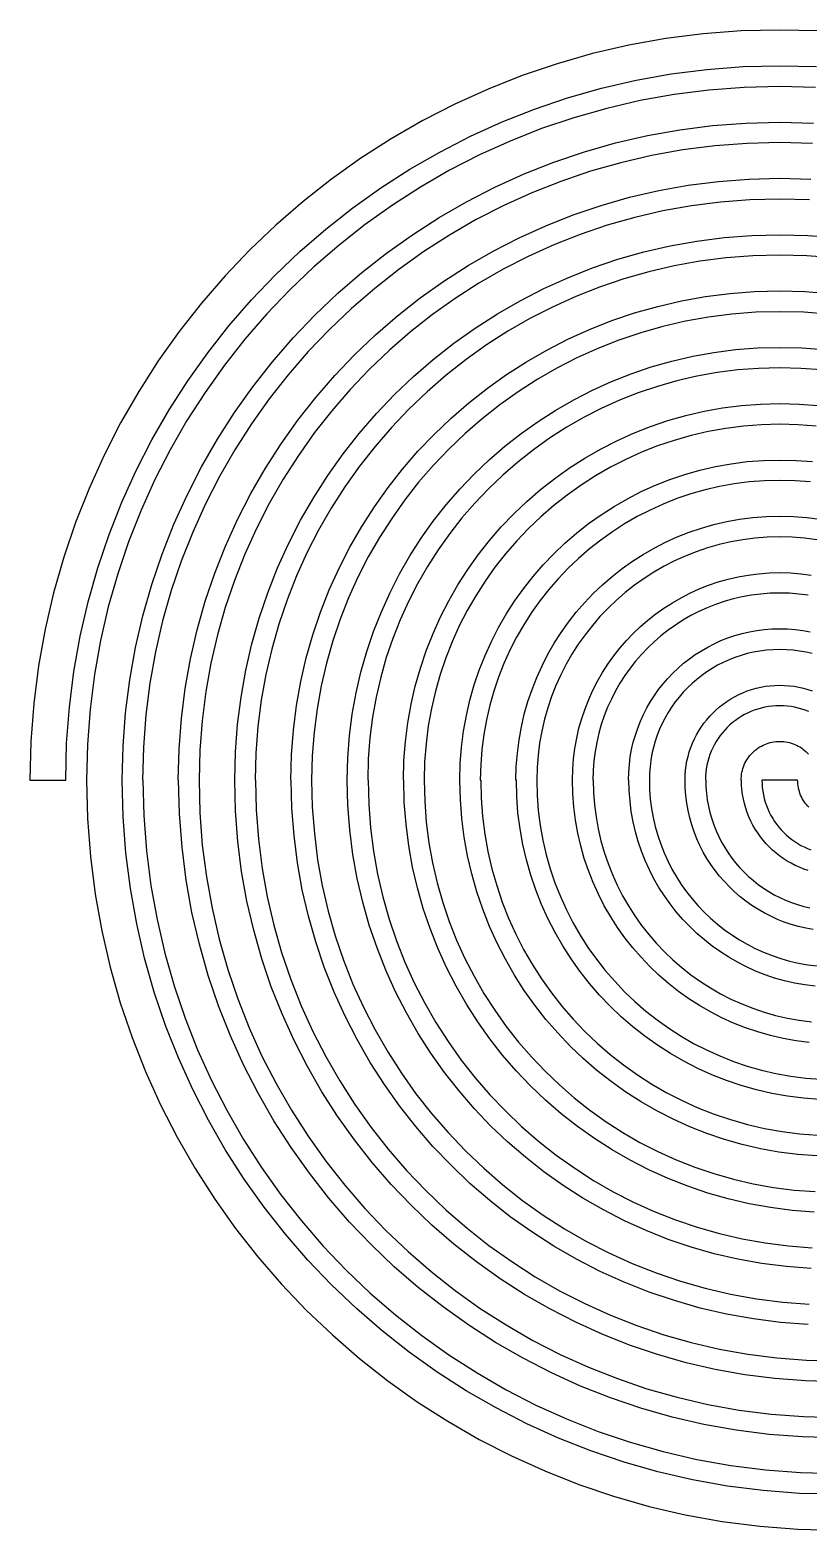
# Model space of a CAD drawing. Extents: x 66.5 to 151.5, y -172.7 to -90.7.
# Drawn here: x 66.5 to 109, y -172.7 to -90.7 of the extents above; entities that cross this region are included whole.
import ezdxf

# ---------------------------------------------------------------- set-up
doc = ezdxf.new("R2010")
doc.units = 0
doc.layers.add('LAYER_1', color=7, linetype='CONTINUOUS')

# ---------------------------------------------------------------- blocks, each defined once
blk = doc.blocks.new('BLOCK_2')
at = {"layer": 'LAYER_1'}
for points in [[(70.212, -120.112), (70.827, -118.299), (71.526, -116.528), (72.309, -114.8), (73.172, -113.118), (74.113, -111.483), (75.129, -109.9), (76.218, -108.37), (77.377, -106.895), (78.605, -105.478), (79.898, -104.122), (81.254, -102.829), (82.67, -101.601), (84.145, -100.442), (85.676, -99.353), (87.259, -98.337), (88.894, -97.396), (90.576, -96.533), (92.304, -95.75), (94.075, -95.051), (95.888, -94.436), (97.738, -93.91), (99.625, -93.473), (101.545, -93.129), (103.496, -92.881), (105.475, -92.73), (107.48, -92.679), (109.485, -92.73)], [(110.566, -167.643), (108.719, -167.596), (106.896, -167.457), (105.1, -167.228), (103.332, -166.912), (101.595, -166.509), (99.89, -166.024), (98.221, -165.459), (96.59, -164.814), (94.998, -164.093), (93.449, -163.299), (91.944, -162.433), (90.486, -161.497), (89.076, -160.494), (87.718, -159.426), (86.414, -158.295), (85.165, -157.105), (83.974, -155.856), (82.844, -154.551), (81.776, -153.193), (80.773, -151.784), (79.837, -150.325), (78.971, -148.82), (78.176, -147.271), (77.455, -145.679), (76.811, -144.048), (76.245, -142.379), (75.76, -140.675), (75.358, -138.938), (75.041, -137.17), (74.813, -135.373), (74.674, -133.551), (74.627, -131.704), (74.626, -131.704), (74.625, -131.704), (74.625, -131.704), (74.624, -131.704), (74.624, -131.704), (74.623, -131.704), (74.623, -131.704), (74.622, -131.704), (74.621, -131.704), (74.621, -131.704), (74.62, -131.704), (74.619, -131.704), (74.619, -131.704), (74.618, -131.704), (74.617, -131.704), (74.617, -131.704), (74.616, -131.704), (74.616, -131.704), (74.615, -131.704), (74.614, -131.704), (74.614, -131.704), (74.613, -131.704), (74.613, -131.704), (74.612, -131.704), (74.611, -131.704), (74.611, -131.704), (74.61, -131.704), (74.609, -131.704), (74.609, -131.704), (74.608, -131.704), (74.608, -131.704), (74.607, -131.704), (74.65, -130.015), (74.777, -128.348), (74.987, -126.704), (75.276, -125.087), (75.644, -123.498), (76.087, -121.939), (76.605, -120.413), (77.194, -118.921), (77.854, -117.465), (78.58, -116.048), (79.373, -114.671), (80.229, -113.337), (81.146, -112.048), (82.123, -110.806), (83.157, -109.613), (84.246, -108.47), (85.388, -107.381), (86.582, -106.347), (87.824, -105.37), (89.113, -104.453), (90.447, -103.597), (91.823, -102.804), (93.241, -102.078), (94.696, -101.419), (96.189, -100.829), (97.715, -100.312), (99.274, -99.868), (100.863, -99.5), (102.48, -99.211), (104.124, -99.001), (105.791, -98.874), (107.48, -98.831), (109.169, -98.874)], [(109.035, -161.452), (107.525, -161.337), (106.036, -161.147), (104.57, -160.884), (103.13, -160.551), (101.718, -160.149), (100.335, -159.68), (98.982, -159.146), (97.664, -158.549), (96.379, -157.89), (95.132, -157.172), (93.923, -156.396), (92.755, -155.565), (91.629, -154.68), (90.548, -153.743), (89.513, -152.756), (88.526, -151.721), (87.589, -150.64), (86.704, -149.514), (85.873, -148.346), (85.097, -147.138), (84.379, -145.89), (83.721, -144.606), (83.123, -143.287), (82.589, -141.935), (82.12, -140.552), (81.718, -139.139), (81.385, -137.699), (81.123, -136.234), (80.933, -134.745), (80.818, -133.234), (80.779, -131.704), (80.778, -131.704), (80.778, -131.704), (80.777, -131.704), (80.777, -131.704), (80.776, -131.704), (80.775, -131.704), (80.775, -131.704), (80.774, -131.704), (80.773, -131.704), (80.773, -131.704), (80.772, -131.704), (80.772, -131.704), (80.771, -131.704), (80.77, -131.704), (80.77, -131.704), (80.769, -131.704), (80.769, -131.704), (80.768, -131.704), (80.768, -131.704), (80.767, -131.704), (80.766, -131.704), (80.766, -131.704), (80.765, -131.704), (80.764, -131.704), (80.764, -131.704), (80.763, -131.704), (80.763, -131.704), (80.762, -131.704), (80.761, -131.704), (80.761, -131.704), (80.76, -131.704), (80.759, -131.704), (80.794, -130.331), (80.898, -128.976), (81.068, -127.64), (81.303, -126.326), (81.602, -125.034), (81.963, -123.767), (82.383, -122.526), (82.863, -121.313), (83.398, -120.13), (83.989, -118.978), (84.633, -117.859), (85.329, -116.775), (86.075, -115.727), (86.869, -114.717), (87.709, -113.747), (88.594, -112.819), (89.523, -111.933), (90.493, -111.093), (91.503, -110.299), (92.55, -109.553), (93.635, -108.857), (94.754, -108.213), (95.906, -107.623), (97.089, -107.087), (98.302, -106.608), (99.543, -106.187), (100.81, -105.826), (102.102, -105.527), (103.416, -105.292), (104.752, -105.122), (106.107, -105.018), (107.48, -104.983), (108.853, -105.018), (110.208, -105.122)], [(109.351, -155.308), (108.153, -155.216), (106.971, -155.066), (105.809, -154.857), (104.666, -154.593), (103.545, -154.274), (102.448, -153.902), (101.375, -153.478), (100.328, -153.004), (99.309, -152.482), (98.32, -151.912), (97.361, -151.297), (96.434, -150.637), (95.541, -149.935), (94.683, -149.191), (93.862, -148.408), (93.078, -147.587), (92.335, -146.729), (91.633, -145.836), (90.973, -144.909), (90.358, -143.95), (89.788, -142.96), (89.265, -141.941), (88.792, -140.895), (88.368, -139.822), (87.996, -138.724), (87.677, -137.604), (87.412, -136.461), (87.204, -135.298), (87.054, -134.117), (86.962, -132.918), (86.931, -131.704), (86.931, -131.704), (86.93, -131.704), (86.929, -131.704), (86.929, -131.704), (86.928, -131.704), (86.928, -131.704), (86.927, -131.704), (86.926, -131.704), (86.926, -131.704), (86.925, -131.704), (86.925, -131.704), (86.924, -131.704), (86.923, -131.704), (86.923, -131.704), (86.922, -131.704), (86.922, -131.704), (86.921, -131.704), (86.92, -131.704), (86.92, -131.704), (86.919, -131.704), (86.918, -131.704), (86.918, -131.704), (86.917, -131.704), (86.917, -131.704), (86.916, -131.704), (86.916, -131.704), (86.915, -131.704), (86.914, -131.704), (86.914, -131.704), (86.913, -131.704), (86.912, -131.704), (86.912, -131.704), (86.939, -130.647), (87.018, -129.604), (87.149, -128.576), (87.33, -127.564), (87.56, -126.57), (87.838, -125.594), (88.162, -124.639), (88.531, -123.706), (88.943, -122.795), (89.398, -121.908), (89.894, -121.047), (90.429, -120.212), (91.003, -119.405), (91.614, -118.628), (92.261, -117.881), (92.943, -117.167), (93.658, -116.485), (94.404, -115.838), (95.181, -115.227), (95.988, -114.653), (96.823, -114.118), (97.684, -113.622), (98.57, -113.167), (99.482, -112.755), (100.415, -112.386), (101.37, -112.062), (102.346, -111.784), (103.34, -111.554), (104.352, -111.373), (105.38, -111.242), (106.423, -111.163), (107.48, -111.136), (108.536, -111.163), (109.58, -111.242)], [(109.667, -149.163), (108.781, -149.095), (107.907, -148.984), (107.047, -148.83), (106.202, -148.634), (105.373, -148.398), (104.561, -148.123), (103.767, -147.81), (102.993, -147.459), (102.239, -147.073), (101.507, -146.651), (100.798, -146.196), (100.112, -145.708), (99.452, -145.189), (98.817, -144.639), (98.21, -144.06), (97.63, -143.452), (97.081, -142.818), (96.561, -142.157), (96.073, -141.471), (95.618, -140.762), (95.197, -140.03), (94.81, -139.276), (94.46, -138.502), (94.146, -137.709), (93.871, -136.897), (93.635, -136.068), (93.439, -135.223), (93.285, -134.363), (93.174, -133.489), (93.106, -132.602), (93.084, -131.704), (93.083, -131.704), (93.082, -131.704), (93.082, -131.704), (93.081, -131.704), (93.08, -131.704), (93.08, -131.704), (93.079, -131.704), (93.079, -131.704), (93.078, -131.704), (93.077, -131.704), (93.077, -131.704), (93.076, -131.704), (93.076, -131.704), (93.075, -131.704), (93.074, -131.704), (93.074, -131.704), (93.073, -131.704), (93.073, -131.704), (93.072, -131.704), (93.071, -131.704), (93.071, -131.704), (93.07, -131.704), (93.07, -131.704), (93.069, -131.704), (93.068, -131.704), (93.068, -131.704), (93.067, -131.704), (93.067, -131.704), (93.066, -131.704), (93.065, -131.704), (93.065, -131.704), (93.064, -131.704), (93.083, -130.963), (93.139, -130.232), (93.231, -129.511), (93.357, -128.802), (93.519, -128.105), (93.713, -127.422), (93.94, -126.752), (94.199, -126.098), (94.488, -125.459), (94.807, -124.838), (95.154, -124.234), (95.529, -123.649), (95.932, -123.084), (96.36, -122.539), (96.813, -122.016), (97.291, -121.515), (97.792, -121.037), (98.315, -120.584), (98.86, -120.156), (99.426, -119.753), (100.01, -119.378), (100.614, -119.031), (101.236, -118.712), (101.874, -118.423), (102.528, -118.164), (103.198, -117.937), (103.881, -117.743), (104.578, -117.582), (105.287, -117.455), (106.008, -117.363), (106.739, -117.307), (107.48, -117.288), (108.221, -117.307), (108.952, -117.363), (109.672, -117.455)], [(109.409, -142.975), (108.842, -142.903), (108.285, -142.803), (107.738, -142.676), (107.2, -142.523), (106.674, -142.345), (106.16, -142.142), (105.658, -141.915), (105.17, -141.664), (104.695, -141.391), (104.236, -141.096), (103.791, -140.78), (103.363, -140.443), (102.952, -140.087), (102.558, -139.711), (102.183, -139.318), (101.826, -138.907), (101.49, -138.478), (101.174, -138.034), (100.879, -137.574), (100.605, -137.1), (100.355, -136.611), (100.128, -136.11), (99.925, -135.595), (99.746, -135.069), (99.593, -134.532), (99.467, -133.984), (99.367, -133.427), (99.295, -132.861), (99.251, -132.286), (99.236, -131.704), (99.235, -131.704), (99.235, -131.704), (99.234, -131.704), (99.234, -131.704), (99.233, -131.704), (99.232, -131.704), (99.232, -131.704), (99.231, -131.704), (99.231, -131.704), (99.23, -131.704), (99.229, -131.704), (99.229, -131.704), (99.228, -131.704), (99.227, -131.704), (99.227, -131.704), (99.226, -131.704), (99.226, -131.704), (99.225, -131.704), (99.224, -131.704), (99.224, -131.704), (99.223, -131.704), (99.222, -131.704), (99.222, -131.704), (99.221, -131.704), (99.221, -131.704), (99.22, -131.704), (99.22, -131.704), (99.219, -131.704), (99.218, -131.704), (99.218, -131.704), (99.217, -131.704), (99.216, -131.704), (99.227, -131.279), (99.259, -130.86), (99.312, -130.447), (99.385, -130.041), (99.477, -129.641), (99.588, -129.249), (99.719, -128.866), (99.867, -128.491), (100.033, -128.125), (100.215, -127.768), (100.414, -127.422), (100.63, -127.087), (100.86, -126.763), (101.106, -126.451), (101.365, -126.151), (101.639, -125.864), (101.926, -125.59), (102.227, -125.33), (102.539, -125.084), (102.863, -124.854), (103.198, -124.639), (103.544, -124.439), (103.9, -124.257), (104.266, -124.091), (104.642, -123.943), (105.025, -123.813), (105.417, -123.701), (105.817, -123.609), (106.223, -123.536), (106.636, -123.483), (107.055, -123.451), (107.48, -123.441), (107.904, -123.451), (108.324, -123.483), (108.737, -123.536), (109.143, -123.609)], [(109.028, -136.648), (108.787, -136.567), (108.552, -136.474), (108.323, -136.37), (108.1, -136.256), (107.883, -136.131), (107.673, -135.996), (107.47, -135.851), (107.274, -135.698), (107.087, -135.535), (106.907, -135.363), (106.735, -135.183), (106.572, -134.995), (106.418, -134.8), (106.274, -134.597), (106.139, -134.386), (106.014, -134.17), (105.9, -133.946), (105.796, -133.717), (105.703, -133.482), (105.622, -133.242), (105.552, -132.996), (105.494, -132.746), (105.448, -132.491), (105.415, -132.232), (105.395, -131.97), (105.388, -131.704), (105.388, -131.704), (105.387, -131.704), (105.387, -131.704), (105.386, -131.704), (105.385, -131.704), (105.385, -131.704), (105.384, -131.704), (105.383, -131.704), (105.383, -131.704), (105.382, -131.704), (105.382, -131.704), (105.381, -131.704), (105.38, -131.704), (105.38, -131.704), (105.379, -131.704), (105.379, -131.704), (105.378, -131.704), (105.377, -131.704), (105.377, -131.704), (105.376, -131.704), (105.376, -131.704), (105.375, -131.704), (105.375, -131.704), (105.374, -131.704), (105.373, -131.704), (105.373, -131.704), (105.372, -131.704), (105.371, -131.704), (105.371, -131.704), (105.37, -131.704), (105.369, -131.704), (105.369, -131.704), (105.372, -131.595), (105.38, -131.488), (105.393, -131.383), (105.412, -131.279), (105.435, -131.177), (105.464, -131.077), (105.497, -130.979), (105.535, -130.883), (105.577, -130.79), (105.624, -130.699), (105.675, -130.61), (105.73, -130.524), (105.789, -130.442), (105.852, -130.362), (105.918, -130.285), (105.988, -130.212), (106.061, -130.142), (106.138, -130.076), (106.218, -130.013), (106.301, -129.954), (106.386, -129.899), (106.475, -129.848), (106.565, -129.801), (106.659, -129.759), (106.755, -129.721), (106.853, -129.688), (106.953, -129.66), (107.055, -129.636), (107.159, -129.617), (107.264, -129.604), (107.371, -129.596), (107.48, -129.593), (107.588, -129.596), (107.695, -129.604), (107.801, -129.617), (107.905, -129.636), (108.007, -129.66), (108.107, -129.688), (108.205, -129.721), (108.301, -129.759), (108.394, -129.801), (108.485, -129.848), (108.573, -129.899), (108.659, -129.954), (108.742, -130.013), (108.822, -130.076), (108.898, -130.142), (108.972, -130.212), (109.041, -130.285)], [(109.059, -127.963), (108.874, -127.89), (108.686, -127.826), (108.493, -127.771), (108.297, -127.726), (108.098, -127.69), (107.895, -127.664), (107.689, -127.648), (107.48, -127.643), (107.271, -127.648), (107.065, -127.664), (106.862, -127.69), (106.662, -127.726), (106.466, -127.771), (106.274, -127.826), (106.085, -127.89), (105.901, -127.963), (105.721, -128.044), (105.546, -128.134), (105.376, -128.232), (105.211, -128.337), (105.052, -128.451), (104.898, -128.571), (104.751, -128.699), (104.61, -128.834), (104.475, -128.975), (104.347, -129.122), (104.227, -129.276), (104.113, -129.435), (104.008, -129.6), (103.91, -129.77), (103.82, -129.945), (103.739, -130.125), (103.666, -130.309), (103.602, -130.498), (103.547, -130.69), (103.502, -130.886), (103.466, -131.086), (103.44, -131.289), (103.424, -131.495), (103.419, -131.704), (103.419, -131.704), (103.42, -131.704), (103.421, -131.704), (103.421, -131.704), (103.422, -131.704), (103.423, -131.704), (103.423, -131.704), (103.424, -131.704), (103.425, -131.704), (103.425, -131.704), (103.426, -131.704), (103.426, -131.704), (103.427, -131.704), (103.428, -131.704), (103.428, -131.704), (103.429, -131.704), (103.429, -131.704), (103.43, -131.704), (103.43, -131.704), (103.431, -131.704), (103.432, -131.704), (103.432, -131.704), (103.433, -131.704), (103.434, -131.704), (103.434, -131.704), (103.435, -131.704), (103.435, -131.704), (103.436, -131.704), (103.437, -131.704), (103.437, -131.704), (103.438, -131.704), (103.438, -131.704), (103.448, -132.07), (103.475, -132.431), (103.521, -132.788), (103.583, -133.138), (103.663, -133.483), (103.759, -133.821), (103.871, -134.152), (103.999, -134.475), (104.142, -134.791), (104.3, -135.098), (104.472, -135.397), (104.657, -135.686), (104.856, -135.966), (105.068, -136.235), (105.292, -136.494), (105.528, -136.741), (105.776, -136.977), (106.035, -137.202), (106.304, -137.414), (106.583, -137.612), (106.873, -137.798), (107.171, -137.97), (107.478, -138.127), (107.794, -138.27), (108.118, -138.398), (108.449, -138.51), (108.787, -138.606), (109.131, -138.686)], [(109.033, -121.609), (108.523, -121.544), (108.005, -121.504), (107.48, -121.491), (106.955, -121.504), (106.437, -121.544), (105.926, -121.609), (105.424, -121.699), (104.93, -121.813), (104.446, -121.951), (103.972, -122.111), (103.508, -122.295), (103.056, -122.499), (102.616, -122.725), (102.188, -122.971), (101.773, -123.237), (101.373, -123.522), (100.987, -123.826), (100.616, -124.147), (100.261, -124.486), (99.923, -124.84), (99.602, -125.211), (99.298, -125.597), (99.013, -125.998), (98.747, -126.412), (98.501, -126.84), (98.275, -127.28), (98.07, -127.732), (97.887, -128.196), (97.726, -128.67), (97.589, -129.154), (97.474, -129.648), (97.384, -130.151), (97.319, -130.661), (97.28, -131.179), (97.266, -131.704), (97.267, -131.704), (97.268, -131.704), (97.268, -131.704), (97.269, -131.704), (97.27, -131.704), (97.27, -131.704), (97.271, -131.704), (97.271, -131.704), (97.272, -131.704), (97.273, -131.704), (97.273, -131.704), (97.274, -131.704), (97.274, -131.704), (97.275, -131.704), (97.276, -131.704), (97.276, -131.704), (97.277, -131.704), (97.278, -131.704), (97.278, -131.704), (97.279, -131.704), (97.28, -131.704), (97.28, -131.704), (97.281, -131.704), (97.281, -131.704), (97.282, -131.704), (97.282, -131.704), (97.283, -131.704), (97.284, -131.704), (97.284, -131.704), (97.285, -131.704), (97.285, -131.704), (97.286, -131.704), (97.303, -132.386), (97.355, -133.06), (97.439, -133.723), (97.556, -134.377), (97.705, -135.019), (97.884, -135.648), (98.093, -136.265), (98.331, -136.868), (98.598, -137.456), (98.891, -138.029), (99.211, -138.585), (99.557, -139.123), (99.928, -139.644), (100.322, -140.146), (100.74, -140.628), (101.18, -141.09), (101.641, -141.529), (102.123, -141.947), (102.625, -142.342), (103.146, -142.712), (103.685, -143.058), (104.241, -143.378), (104.813, -143.672), (105.402, -143.938), (106.004, -144.176), (106.621, -144.385), (107.251, -144.565), (107.893, -144.713), (108.546, -144.83), (109.21, -144.915)], [(109.151, -115.423), (108.321, -115.36), (107.48, -115.338), (106.639, -115.36), (105.809, -115.423), (104.991, -115.527), (104.186, -115.671), (103.394, -115.854), (102.618, -116.075), (101.858, -116.333), (101.116, -116.626), (100.391, -116.955), (99.685, -117.316), (99, -117.711), (98.336, -118.137), (97.694, -118.594), (97.076, -119.08), (96.482, -119.595), (95.913, -120.137), (95.371, -120.706), (94.856, -121.3), (94.37, -121.918), (93.913, -122.56), (93.487, -123.224), (93.092, -123.909), (92.731, -124.615), (92.402, -125.34), (92.109, -126.083), (91.851, -126.843), (91.63, -127.619), (91.447, -128.41), (91.303, -129.215), (91.199, -130.033), (91.136, -130.863), (91.114, -131.704), (91.115, -131.704), (91.115, -131.704), (91.116, -131.704), (91.117, -131.704), (91.117, -131.704), (91.118, -131.704), (91.118, -131.704), (91.119, -131.704), (91.12, -131.704), (91.12, -131.704), (91.121, -131.704), (91.121, -131.704), (91.122, -131.704), (91.123, -131.704), (91.123, -131.704), (91.124, -131.704), (91.125, -131.704), (91.125, -131.704), (91.126, -131.704), (91.126, -131.704), (91.127, -131.704), (91.127, -131.704), (91.128, -131.704), (91.129, -131.704), (91.129, -131.704), (91.13, -131.704), (91.13, -131.704), (91.131, -131.704), (91.132, -131.704), (91.132, -131.704), (91.133, -131.704), (91.134, -131.704), (91.159, -132.702), (91.234, -133.688), (91.358, -134.659), (91.529, -135.615), (91.747, -136.555), (92.009, -137.476), (92.315, -138.378), (92.663, -139.26), (93.053, -140.121), (93.482, -140.959), (93.951, -141.772), (94.457, -142.561), (94.999, -143.323), (95.576, -144.057), (96.188, -144.763), (96.832, -145.438), (97.507, -146.082), (98.212, -146.693), (98.946, -147.27), (99.709, -147.812), (100.497, -148.318), (101.311, -148.787), (102.149, -149.216), (103.009, -149.606), (103.891, -149.954), (104.793, -150.261), (105.715, -150.523), (106.654, -150.74), (107.61, -150.911), (108.582, -151.035), (109.567, -151.11)], [(109.779, -109.302), (108.637, -109.215), (107.48, -109.186), (106.323, -109.215), (105.181, -109.302), (104.055, -109.446), (102.947, -109.644), (101.859, -109.896), (100.791, -110.2), (99.745, -110.554), (98.723, -110.958), (97.726, -111.41), (96.755, -111.908), (95.812, -112.45), (94.898, -113.037), (94.015, -113.665), (93.164, -114.334), (92.347, -115.043), (91.565, -115.789), (90.819, -116.571), (90.11, -117.389), (89.441, -118.24), (88.813, -119.123), (88.227, -120.036), (87.684, -120.979), (87.186, -121.95), (86.734, -122.947), (86.33, -123.969), (85.976, -125.015), (85.672, -126.083), (85.42, -127.171), (85.222, -128.279), (85.078, -129.405), (84.991, -130.547), (84.962, -131.704), (84.962, -131.704), (84.963, -131.704), (84.964, -131.704), (84.964, -131.704), (84.965, -131.704), (84.966, -131.704), (84.966, -131.704), (84.967, -131.704), (84.967, -131.704), (84.968, -131.704), (84.969, -131.704), (84.969, -131.704), (84.97, -131.704), (84.97, -131.704), (84.971, -131.704), (84.972, -131.704), (84.972, -131.704), (84.973, -131.704), (84.973, -131.704), (84.974, -131.704), (84.975, -131.704), (84.975, -131.704), (84.976, -131.704), (84.976, -131.704), (84.977, -131.704), (84.978, -131.704), (84.978, -131.704), (84.979, -131.704), (84.98, -131.704), (84.98, -131.704), (84.981, -131.704), (84.981, -131.704), (85.015, -133.018), (85.114, -134.316), (85.277, -135.595), (85.502, -136.854), (85.788, -138.09), (86.134, -139.304), (86.536, -140.492), (86.995, -141.653), (87.508, -142.786), (88.074, -143.889), (88.691, -144.96), (89.357, -145.998), (90.071, -147.002), (90.831, -147.968), (91.636, -148.897), (92.483, -149.786), (93.372, -150.634), (94.301, -151.439), (95.268, -152.199), (96.271, -152.913), (97.309, -153.579), (98.381, -154.196), (99.484, -154.761), (100.617, -155.275), (101.778, -155.734), (102.966, -156.136), (104.179, -156.482), (105.416, -156.768), (106.675, -156.993), (107.954, -157.156), (109.251, -157.255)], [(110.407, -103.182), (108.953, -103.071), (107.48, -103.034), (106.007, -103.071), (104.553, -103.182), (103.12, -103.364), (101.709, -103.617), (100.323, -103.938), (98.964, -104.325), (97.632, -104.776), (96.331, -105.29), (95.061, -105.865), (93.825, -106.499), (92.625, -107.19), (91.461, -107.937), (90.337, -108.737), (89.253, -109.589), (88.213, -110.49), (87.216, -111.44), (86.266, -112.437), (85.365, -113.477), (84.513, -114.561), (83.713, -115.685), (82.966, -116.849), (82.275, -118.049), (81.641, -119.285), (81.066, -120.555), (80.552, -121.856), (80.101, -123.188), (79.714, -124.547), (79.393, -125.933), (79.141, -127.343), (78.958, -128.777), (78.847, -130.231), (78.81, -131.704), (78.81, -131.704), (78.811, -131.704), (78.811, -131.704), (78.812, -131.704), (78.813, -131.704), (78.813, -131.704), (78.814, -131.704), (78.815, -131.704), (78.815, -131.704), (78.816, -131.704), (78.816, -131.704), (78.817, -131.704), (78.818, -131.704), (78.818, -131.704), (78.819, -131.704), (78.819, -131.704), (78.82, -131.704), (78.821, -131.704), (78.821, -131.704), (78.822, -131.704), (78.822, -131.704), (78.823, -131.704), (78.823, -131.704), (78.824, -131.704), (78.825, -131.704), (78.825, -131.704), (78.826, -131.704), (78.827, -131.704), (78.827, -131.704), (78.828, -131.704), (78.828, -131.704), (78.829, -131.704), (78.87, -133.335), (78.993, -134.944), (79.195, -136.531), (79.475, -138.092), (79.83, -139.626), (80.258, -141.131), (80.758, -142.605), (81.327, -144.046), (81.963, -145.451), (82.665, -146.819), (83.43, -148.148), (84.257, -149.436), (85.142, -150.681), (86.085, -151.88), (87.083, -153.032), (88.135, -154.135), (89.238, -155.186), (90.39, -156.185), (91.589, -157.127), (92.834, -158.013), (94.121, -158.839), (95.45, -159.604), (96.819, -160.306), (98.224, -160.943), (99.665, -161.512), (101.138, -162.011), (102.643, -162.44), (104.178, -162.795), (105.739, -163.074), (107.325, -163.276), (108.935, -163.399), (110.566, -163.441)], [(109.269, -96.926), (107.48, -96.881), (105.69, -96.926), (103.924, -97.061), (102.184, -97.283), (100.471, -97.59), (98.787, -97.979), (97.136, -98.449), (95.519, -98.998), (93.938, -99.622), (92.396, -100.32), (90.895, -101.09), (89.437, -101.93), (88.024, -102.837), (86.658, -103.808), (85.342, -104.843), (84.078, -105.938), (82.868, -107.092), (81.714, -108.302), (80.619, -109.566), (79.584, -110.882), (78.612, -112.248), (77.706, -113.661), (76.866, -115.119), (76.096, -116.62), (75.398, -118.162), (74.774, -119.743), (74.225, -121.36), (73.755, -123.011), (73.366, -124.695), (73.059, -126.408), (72.837, -128.149), (72.703, -129.915), (72.657, -131.704), (72.658, -131.704), (72.658, -131.704), (72.659, -131.704), (72.66, -131.704), (72.66, -131.704), (72.661, -131.704), (72.661, -131.704), (72.662, -131.704), (72.663, -131.704), (72.663, -131.704), (72.664, -131.704), (72.664, -131.704), (72.665, -131.704), (72.666, -131.704), (72.666, -131.704), (72.667, -131.704), (72.667, -131.704), (72.668, -131.704), (72.669, -131.704), (72.67, -131.704), (72.67, -131.704), (72.671, -131.704), (72.671, -131.704), (72.672, -131.704), (72.673, -131.704), (72.673, -131.704), (72.674, -131.704), (72.674, -131.704), (72.675, -131.704), (72.676, -131.704), (72.676, -131.704), (72.677, -131.704), (72.726, -133.651), (72.873, -135.572), (73.114, -137.466), (73.448, -139.33), (73.872, -141.162), (74.383, -142.958), (74.98, -144.718), (75.659, -146.438), (76.419, -148.116), (77.256, -149.749), (78.17, -151.336), (79.156, -152.873), (80.214, -154.359), (81.339, -155.791), (82.531, -157.166), (83.787, -158.483), (85.103, -159.738), (86.479, -160.93), (87.91, -162.056), (89.396, -163.113), (90.934, -164.1), (92.521, -165.013), (94.154, -165.851), (95.832, -166.611), (97.552, -167.29), (99.311, -167.887), (101.108, -168.398), (102.939, -168.822), (104.803, -169.155), (106.697, -169.397), (108.619, -169.544), (110.566, -169.593)], [(109.585, -90.782), (107.48, -90.729), (105.374, -90.782), (103.296, -90.941), (101.248, -91.202), (99.232, -91.563), (97.252, -92.021), (95.309, -92.574), (93.406, -93.219), (91.546, -93.954), (89.731, -94.776), (87.965, -95.682), (86.249, -96.669), (84.586, -97.736), (82.979, -98.88), (81.431, -100.097), (79.943, -101.386), (78.52, -102.744), (77.162, -104.168), (75.873, -105.655), (74.656, -107.204), (73.512, -108.81), (72.445, -110.473), (71.458, -112.189), (70.552, -113.955), (69.73, -115.77), (68.995, -117.63), (68.35, -119.532), (67.797, -121.476), (67.339, -123.456), (66.978, -125.472), (66.717, -127.52), (66.558, -129.599), (66.505, -131.704), (66.566, -131.704), (66.627, -131.704), (66.688, -131.704), (66.749, -131.704), (66.809, -131.704), (66.87, -131.704), (66.931, -131.704), (66.992, -131.704), (67.053, -131.704), (67.114, -131.704), (67.175, -131.704), (67.236, -131.704), (67.297, -131.704), (67.358, -131.704), (67.419, -131.704), (67.48, -131.704), (67.541, -131.704), (67.602, -131.704), (67.663, -131.704), (67.724, -131.704), (67.784, -131.704), (67.845, -131.704), (67.906, -131.704), (67.967, -131.704), (68.028, -131.704), (68.089, -131.704), (68.15, -131.704), (68.211, -131.704), (68.272, -131.704), (68.333, -131.704), (68.394, -131.704), (68.455, -131.704), (68.506, -129.699), (68.657, -127.719), (68.905, -125.769), (69.249, -123.849), (69.686, -121.962), (70.212, -120.112)], [(110.566, -170.729), (108.561, -170.678), (106.581, -170.527), (104.63, -170.279), (102.711, -169.935), (100.824, -169.498), (98.974, -168.972), (97.161, -168.357), (95.39, -167.657), (93.662, -166.875), (91.979, -166.012), (90.345, -165.071), (88.762, -164.055), (87.231, -162.966), (85.757, -161.806), (84.34, -160.579), (82.984, -159.286), (81.691, -157.93), (80.463, -156.513), (79.304, -155.038), (78.215, -153.508), (77.198, -151.925), (76.258, -150.29), (75.395, -148.608), (74.612, -146.88), (73.913, -145.108), (73.298, -143.296), (72.771, -141.445), (72.335, -139.559), (71.991, -137.639), (71.743, -135.688), (71.592, -133.709), (71.541, -131.704), (71.588, -129.857), (71.727, -128.034), (71.956, -126.238), (72.272, -124.47), (72.674, -122.733), (73.159, -121.029), (73.725, -119.36), (74.369, -117.728), (75.09, -116.136), (75.885, -114.587), (76.751, -113.082), (77.687, -111.624), (78.69, -110.215), (79.758, -108.856), (80.888, -107.552), (82.079, -106.303), (83.328, -105.112), (84.632, -103.982), (85.99, -102.914), (87.4, -101.911), (88.858, -100.975), (90.363, -100.109), (91.913, -99.314), (93.504, -98.594), (95.135, -97.949), (96.804, -97.383), (98.509, -96.898), (100.246, -96.496), (102.014, -96.18), (103.81, -95.951), (105.633, -95.812), (107.48, -95.765), (109.326, -95.812)], [(110.566, -164.576), (108.877, -164.534), (107.209, -164.406), (105.566, -164.197), (103.949, -163.907), (102.36, -163.54), (100.801, -163.096), (99.274, -162.579), (97.782, -161.989), (96.327, -161.33), (94.91, -160.603), (93.533, -159.811), (92.199, -158.955), (90.91, -158.037), (89.668, -157.061), (88.474, -156.026), (87.332, -154.937), (86.243, -153.795), (85.209, -152.602), (84.232, -151.36), (83.315, -150.071), (82.459, -148.737), (81.666, -147.36), (80.94, -145.943), (80.28, -144.487), (79.691, -142.995), (79.174, -141.468), (78.73, -139.909), (78.362, -138.321), (78.072, -136.703), (77.863, -135.06), (77.736, -133.393), (77.693, -131.704), (77.732, -130.173), (77.847, -128.663), (78.037, -127.174), (78.299, -125.708), (78.632, -124.268), (79.034, -122.856), (79.503, -121.473), (80.038, -120.121), (80.635, -118.802), (81.293, -117.517), (82.011, -116.27), (82.787, -115.061), (83.618, -113.893), (84.503, -112.768), (85.44, -111.686), (86.427, -110.651), (87.462, -109.664), (88.543, -108.727), (89.669, -107.842), (90.837, -107.011), (92.046, -106.235), (93.293, -105.517), (94.577, -104.859), (95.897, -104.261), (97.249, -103.727), (98.632, -103.258), (100.044, -102.856), (101.484, -102.523), (102.95, -102.261), (104.439, -102.071), (105.949, -101.956), (107.48, -101.917), (109.01, -101.956), (110.521, -102.071)], [(109.193, -158.389), (107.837, -158.286), (106.502, -158.116), (105.187, -157.881), (103.896, -157.582), (102.629, -157.221), (101.388, -156.8), (100.175, -156.321), (98.992, -155.785), (97.84, -155.194), (96.721, -154.551), (95.637, -153.855), (94.589, -153.109), (93.579, -152.315), (92.609, -151.474), (91.68, -150.589), (90.795, -149.661), (89.955, -148.691), (89.161, -147.681), (88.415, -146.633), (87.719, -145.549), (87.075, -144.43), (86.485, -143.278), (85.949, -142.095), (85.469, -140.882), (85.049, -139.641), (84.688, -138.374), (84.389, -137.082), (84.154, -135.768), (83.984, -134.432), (83.88, -133.077), (83.845, -131.704), (83.876, -130.489), (83.968, -129.291), (84.118, -128.109), (84.327, -126.947), (84.591, -125.804), (84.91, -124.683), (85.282, -123.586), (85.706, -122.513), (86.18, -121.466), (86.702, -120.448), (87.272, -119.458), (87.887, -118.499), (88.547, -117.572), (89.249, -116.679), (89.992, -115.821), (90.776, -115), (91.597, -114.217), (92.455, -113.473), (93.348, -112.771), (94.275, -112.111), (95.234, -111.496), (96.223, -110.926), (97.242, -110.403), (98.289, -109.93), (99.362, -109.506), (100.459, -109.134), (101.58, -108.815), (102.723, -108.551), (103.885, -108.342), (105.067, -108.192), (106.265, -108.1), (107.48, -108.069), (108.694, -108.1), (109.893, -108.192)], [(109.509, -152.245), (108.465, -152.165), (107.437, -152.035), (106.426, -151.853), (105.432, -151.623), (104.456, -151.346), (103.501, -151.022), (102.567, -150.653), (101.656, -150.241), (100.77, -149.786), (99.909, -149.29), (99.074, -148.754), (98.267, -148.181), (97.49, -147.569), (96.743, -146.922), (96.029, -146.241), (95.347, -145.526), (94.7, -144.78), (94.089, -144.002), (93.515, -143.196), (92.98, -142.361), (92.484, -141.5), (92.029, -140.613), (91.617, -139.702), (91.248, -138.769), (90.924, -137.813), (90.646, -136.838), (90.416, -135.844), (90.235, -134.832), (90.104, -133.804), (90.025, -132.761), (89.998, -131.704), (90.02, -130.806), (90.088, -129.919), (90.2, -129.045), (90.354, -128.185), (90.549, -127.34), (90.785, -126.511), (91.06, -125.699), (91.374, -124.905), (91.724, -124.131), (92.111, -123.378), (92.532, -122.645), (92.987, -121.936), (93.475, -121.251), (93.995, -120.59), (94.545, -119.955), (95.124, -119.348), (95.731, -118.769), (96.366, -118.219), (97.027, -117.699), (97.712, -117.212), (98.421, -116.756), (99.154, -116.335), (99.907, -115.948), (100.681, -115.598), (101.475, -115.284), (102.287, -115.009), (103.116, -114.773), (103.961, -114.577), (104.821, -114.423), (105.695, -114.312), (106.582, -114.244), (107.48, -114.222), (108.378, -114.244), (109.265, -114.312)], [(109.094, -146.045), (108.373, -145.953), (107.664, -145.826), (106.968, -145.665), (106.284, -145.47), (105.614, -145.243), (104.96, -144.985), (104.321, -144.696), (103.7, -144.377), (103.096, -144.03), (102.511, -143.654), (101.946, -143.252), (101.401, -142.824), (100.878, -142.37), (100.377, -141.893), (99.899, -141.392), (99.446, -140.868), (99.018, -140.323), (98.615, -139.758), (98.24, -139.173), (97.892, -138.57), (97.574, -137.948), (97.285, -137.31), (97.026, -136.655), (96.799, -135.986), (96.605, -135.302), (96.443, -134.605), (96.316, -133.896), (96.225, -133.176), (96.169, -132.445), (96.15, -131.704), (96.165, -131.122), (96.209, -130.547), (96.281, -129.981), (96.381, -129.423), (96.507, -128.876), (96.66, -128.339), (96.839, -127.812), (97.042, -127.298), (97.269, -126.796), (97.52, -126.308), (97.793, -125.833), (98.088, -125.374), (98.404, -124.929), (98.74, -124.501), (99.097, -124.09), (99.472, -123.696), (99.866, -123.321), (100.277, -122.964), (100.705, -122.628), (101.15, -122.312), (101.609, -122.017), (102.084, -121.744), (102.572, -121.493), (103.074, -121.266), (103.588, -121.063), (104.114, -120.884), (104.652, -120.731), (105.199, -120.605), (105.757, -120.505), (106.323, -120.433), (106.898, -120.389), (107.48, -120.374), (108.062, -120.389), (108.637, -120.433), (109.203, -120.505)], [(109.309, -139.872), (108.902, -139.799), (108.503, -139.707), (108.111, -139.595), (107.728, -139.465), (107.352, -139.317), (106.986, -139.151), (106.63, -138.968), (106.284, -138.769), (105.949, -138.554), (105.625, -138.323), (105.312, -138.078), (105.012, -137.818), (104.725, -137.544), (104.452, -137.257), (104.192, -136.957), (103.946, -136.645), (103.716, -136.321), (103.5, -135.985), (103.301, -135.639), (103.118, -135.283), (102.953, -134.917), (102.805, -134.542), (102.675, -134.158), (102.563, -133.766), (102.47, -133.367), (102.398, -132.961), (102.345, -132.548), (102.313, -132.128), (102.302, -131.704), (102.309, -131.438), (102.329, -131.175), (102.362, -130.916), (102.408, -130.662), (102.466, -130.411), (102.536, -130.166), (102.617, -129.925), (102.71, -129.691), (102.814, -129.461), (102.928, -129.238), (103.053, -129.021), (103.188, -128.811), (103.332, -128.608), (103.486, -128.412), (103.649, -128.224), (103.821, -128.045), (104.001, -127.873), (104.189, -127.71), (104.384, -127.556), (104.587, -127.412), (104.797, -127.277), (105.014, -127.152), (105.237, -127.038), (105.467, -126.934), (105.701, -126.841), (105.942, -126.76), (106.188, -126.69), (106.438, -126.632), (106.693, -126.586), (106.951, -126.553), (107.214, -126.533), (107.48, -126.526), (107.745, -126.533), (108.008, -126.553), (108.267, -126.586), (108.522, -126.632), (108.772, -126.69), (109.018, -126.76), (109.258, -126.841)], [(109.074, -133.196), (109.004, -133.122), (108.937, -133.046), (108.875, -132.966), (108.816, -132.883), (108.761, -132.798), (108.71, -132.709), (108.663, -132.618), (108.621, -132.525), (108.583, -132.429), (108.55, -132.331), (108.522, -132.231), (108.498, -132.129), (108.479, -132.025), (108.466, -131.919), (108.458, -131.812), (108.455, -131.704), (108.394, -131.704), (108.333, -131.704), (108.272, -131.704), (108.211, -131.704), (108.15, -131.704), (108.089, -131.704), (108.028, -131.704), (107.967, -131.704), (107.906, -131.704), (107.845, -131.704), (107.784, -131.704), (107.723, -131.704), (107.662, -131.704), (107.601, -131.704), (107.541, -131.704), (107.48, -131.704), (107.419, -131.704), (107.358, -131.704), (107.297, -131.704), (107.236, -131.704), (107.175, -131.704), (107.114, -131.704), (107.053, -131.704), (106.992, -131.704), (106.931, -131.704), (106.87, -131.704), (106.809, -131.704), (106.748, -131.704), (106.687, -131.704), (106.626, -131.704), (106.566, -131.704), (106.505, -131.704), (106.51, -131.912), (106.526, -132.118), (106.552, -132.321), (106.588, -132.521), (106.633, -132.717), (106.688, -132.91), (106.752, -133.099), (106.825, -133.283), (106.906, -133.463), (106.996, -133.638), (107.094, -133.808), (107.199, -133.973), (107.313, -134.132), (107.433, -134.285), (107.561, -134.433), (107.695, -134.574), (107.836, -134.708), (107.984, -134.836), (108.137, -134.957), (108.297, -135.07), (108.461, -135.176), (108.632, -135.274), (108.807, -135.364), (108.986, -135.445), (109.171, -135.518)], [(109.259, -124.801), (108.914, -124.721), (108.564, -124.659), (108.207, -124.613), (107.846, -124.586), (107.48, -124.576), (107.114, -124.586), (106.752, -124.613), (106.396, -124.659), (106.045, -124.721), (105.701, -124.801), (105.363, -124.897), (105.032, -125.01), (104.708, -125.137), (104.393, -125.28), (104.085, -125.438), (103.787, -125.61), (103.498, -125.795), (103.218, -125.994), (102.949, -126.206), (102.69, -126.43), (102.442, -126.666), (102.206, -126.914), (101.982, -127.173), (101.77, -127.442), (101.571, -127.722), (101.386, -128.011), (101.214, -128.309), (101.056, -128.617), (100.913, -128.932), (100.786, -129.256), (100.673, -129.587), (100.577, -129.925), (100.497, -130.269), (100.435, -130.62), (100.389, -130.976), (100.362, -131.338), (100.352, -131.704), (100.366, -132.229), (100.405, -132.747), (100.47, -133.257), (100.56, -133.76), (100.675, -134.253), (100.812, -134.738), (100.973, -135.212), (101.156, -135.676), (101.361, -136.128), (101.587, -136.568), (101.833, -136.996), (102.099, -137.41), (102.384, -137.81), (102.688, -138.196), (103.009, -138.567), (103.347, -138.922), (103.702, -139.26), (104.073, -139.582), (104.459, -139.885), (104.859, -140.17), (105.274, -140.436), (105.701, -140.682), (106.142, -140.908), (106.594, -141.113), (107.057, -141.296), (107.532, -141.457), (108.016, -141.595), (108.51, -141.709), (109.012, -141.799), (109.523, -141.864)], [(109.499, -118.578), (108.835, -118.493), (108.162, -118.441), (107.48, -118.424), (106.797, -118.441), (106.124, -118.493), (105.46, -118.578), (104.807, -118.694), (104.165, -118.843), (103.535, -119.022), (102.919, -119.231), (102.316, -119.469), (101.728, -119.736), (101.155, -120.029), (100.599, -120.349), (100.06, -120.695), (99.539, -121.066), (99.038, -121.46), (98.556, -121.878), (98.094, -122.318), (97.654, -122.78), (97.237, -123.262), (96.842, -123.764), (96.471, -124.284), (96.125, -124.823), (95.805, -125.379), (95.512, -125.952), (95.245, -126.54), (95.007, -127.143), (94.798, -127.759), (94.619, -128.389), (94.47, -129.031), (94.353, -129.684), (94.269, -130.348), (94.218, -131.022), (94.2, -131.704), (94.222, -132.545), (94.285, -133.375), (94.389, -134.193), (94.533, -134.998), (94.716, -135.789), (94.937, -136.565), (95.195, -137.325), (95.488, -138.068), (95.816, -138.793), (96.178, -139.498), (96.573, -140.183), (96.999, -140.848), (97.456, -141.489), (97.942, -142.108), (98.457, -142.702), (98.999, -143.271), (99.567, -143.813), (100.162, -144.328), (100.78, -144.814), (101.422, -145.271), (102.086, -145.697), (102.771, -146.091), (103.477, -146.453), (104.201, -146.781), (104.944, -147.075), (105.704, -147.332), (106.48, -147.553), (107.271, -147.736), (108.077, -147.88), (108.895, -147.985), (109.725, -148.048)], [(109.464, -112.372), (108.478, -112.297), (107.48, -112.272), (106.481, -112.297), (105.496, -112.372), (104.524, -112.496), (103.568, -112.667), (102.629, -112.885), (101.708, -113.147), (100.805, -113.453), (99.923, -113.801), (99.063, -114.191), (98.225, -114.62), (97.411, -115.089), (96.623, -115.595), (95.861, -116.137), (95.126, -116.715), (94.421, -117.326), (93.746, -117.97), (93.102, -118.645), (92.491, -119.35), (91.913, -120.085), (91.371, -120.847), (90.865, -121.635), (90.397, -122.449), (89.967, -123.287), (89.577, -124.147), (89.229, -125.029), (88.923, -125.932), (88.661, -126.853), (88.443, -127.792), (88.272, -128.748), (88.148, -129.72), (88.073, -130.705), (88.048, -131.704), (88.077, -132.861), (88.164, -134.003), (88.308, -135.129), (88.506, -136.236), (88.758, -137.325), (89.062, -138.393), (89.416, -139.438), (89.82, -140.46), (90.272, -141.458), (90.77, -142.428), (91.312, -143.371), (91.899, -144.285), (92.527, -145.168), (93.196, -146.019), (93.904, -146.836), (94.65, -147.619), (95.433, -148.365), (96.25, -149.074), (97.101, -149.743), (97.984, -150.371), (98.898, -150.957), (99.841, -151.5), (100.812, -151.998), (101.809, -152.45), (102.831, -152.853), (103.877, -153.208), (104.945, -153.512), (106.033, -153.764), (107.141, -153.962), (108.267, -154.105), (109.409, -154.193)], [(110.092, -106.252), (108.794, -106.153), (107.48, -106.12), (106.165, -106.153), (104.868, -106.252), (103.589, -106.415), (102.33, -106.64), (101.093, -106.926), (99.88, -107.272), (98.692, -107.674), (97.531, -108.133), (96.398, -108.646), (95.295, -109.212), (94.223, -109.829), (93.185, -110.495), (92.182, -111.209), (91.215, -111.969), (90.286, -112.774), (89.397, -113.621), (88.55, -114.51), (87.745, -115.439), (86.985, -116.406), (86.271, -117.409), (85.604, -118.447), (84.988, -119.519), (84.422, -120.622), (83.909, -121.755), (83.45, -122.916), (83.048, -124.104), (82.702, -125.317), (82.416, -126.554), (82.191, -127.813), (82.028, -129.092), (81.929, -130.389), (81.895, -131.704), (81.933, -133.177), (82.044, -134.631), (82.226, -136.064), (82.479, -137.475), (82.8, -138.861), (83.187, -140.22), (83.638, -141.551), (84.152, -142.853), (84.727, -144.123), (85.361, -145.358), (86.052, -146.559), (86.799, -147.723), (87.599, -148.847), (88.45, -149.93), (89.352, -150.971), (90.302, -151.967), (91.299, -152.918), (92.339, -153.819), (93.423, -154.671), (94.547, -155.471), (95.71, -156.218), (96.911, -156.909), (98.147, -157.543), (99.417, -158.118), (100.718, -158.632), (102.049, -159.083), (103.409, -159.47), (104.795, -159.791), (106.205, -160.043), (107.638, -160.226), (109.092, -160.337)], [(109.11, -100.008), (107.48, -99.967), (105.849, -100.008), (104.24, -100.131), (102.653, -100.333), (101.092, -100.613), (99.558, -100.968), (98.053, -101.396), (96.579, -101.896), (95.138, -102.465), (93.733, -103.101), (92.365, -103.803), (91.036, -104.568), (89.748, -105.395), (88.503, -106.28), (87.304, -107.223), (86.152, -108.222), (85.049, -109.273), (83.998, -110.376), (82.999, -111.528), (82.056, -112.727), (81.171, -113.972), (80.344, -115.26), (79.579, -116.589), (78.878, -117.957), (78.241, -119.362), (77.672, -120.803), (77.172, -122.277), (76.744, -123.782), (76.389, -125.316), (76.109, -126.877), (75.907, -128.464), (75.784, -130.073), (75.743, -131.704), (75.788, -133.493), (75.923, -135.259), (76.145, -137), (76.452, -138.713), (76.841, -140.396), (77.311, -142.048), (77.86, -143.665), (78.484, -145.245), (79.182, -146.787), (79.952, -148.289), (80.792, -149.747), (81.698, -151.16), (82.67, -152.526), (83.705, -153.842), (84.8, -155.106), (85.954, -156.315), (87.164, -157.469), (88.428, -158.564), (89.744, -159.599), (91.109, -160.571), (92.522, -161.478), (93.981, -162.317), (95.482, -163.087), (97.024, -163.785), (98.605, -164.41), (100.222, -164.958), (101.873, -165.428), (103.556, -165.818), (105.269, -166.125), (107.01, -166.346), (108.776, -166.481), (110.566, -166.526)], [(109.427, -93.864), (107.48, -93.815), (105.533, -93.864), (103.611, -94.011), (101.717, -94.252), (99.853, -94.586), (98.022, -95.01), (96.225, -95.521), (94.466, -96.118), (92.746, -96.797), (91.068, -97.557), (89.434, -98.395), (87.848, -99.308), (86.31, -100.294), (84.825, -101.352), (83.393, -102.478), (82.017, -103.669), (80.701, -104.925), (79.445, -106.241), (78.254, -107.617), (77.128, -109.049), (76.071, -110.534), (75.084, -112.072), (74.171, -113.659), (73.333, -115.292), (72.573, -116.97), (71.894, -118.69), (71.297, -120.449), (70.786, -122.246), (70.362, -124.077), (70.028, -125.941), (69.787, -127.835), (69.64, -129.757), (69.591, -131.704), (69.644, -133.809), (69.803, -135.887), (70.064, -137.936), (70.425, -139.951), (70.883, -141.932), (71.436, -143.875), (72.081, -145.778), (72.816, -147.638), (73.638, -149.452), (74.543, -151.219), (75.531, -152.935), (76.598, -154.598), (77.742, -156.205), (78.959, -157.753), (80.248, -159.24), (81.606, -160.664), (83.029, -162.022), (84.517, -163.311), (86.065, -164.528), (87.672, -165.672), (89.335, -166.739), (91.051, -167.726), (92.817, -168.632), (94.632, -169.454), (96.492, -170.189), (98.394, -170.834), (100.337, -171.387), (102.318, -171.845), (104.334, -172.206), (106.382, -172.467), (108.46, -172.626), (110.566, -172.679)]]:
    blk.add_lwpolyline(points, dxfattribs=at)

msp = doc.modelspace()

# ---------------------------------------------------------------- block references
at = {"layer": 'LAYER_1'}
msp.add_blockref('BLOCK_2', (0, 0), dxfattribs=at)

doc.saveas('drawing.dxf')
